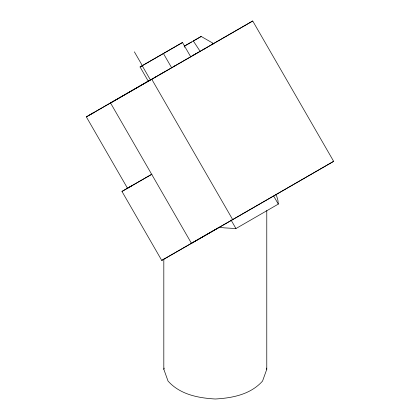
<?xml version="1.0" encoding="UTF-8"?>
<svg xmlns="http://www.w3.org/2000/svg" width="420" height="420" viewBox="0 0 420 420"><rect width="100%" height="100%" fill="white"/><g stroke="black" fill="none" stroke-linecap="round" stroke-linejoin="round"><path stroke-width="0.63" d="M266.779 210.536L266.779 369.28L262.542 381.082C250.514 394.506 232.512 398.024 215.297 399C198.077 398.024 180.08 394.506 168.047 381.082L163.816 369.28L163.816 259.077M163.816 369.28L164.236 368.099M89.812 114.88L93.34 112.828M140.065 66.953L142.217 65.735L150.449 80.01L148.297 81.228L140.065 66.953L182.485 42.515L190.712 56.784L86.347 116.881L127.496 188.239L151.946 174.174M142.217 65.735L182.485 42.515M184.28 46.195L191.567 41.99M201.185 36.456L193.342 40.987L200.146 51.335L213.596 43.565L201.185 36.456L184.165 46.268M86.347 116.881L148.533 80.981M150.25 80.078L110.549 103L191.473 243.338L333.653 161.338L252.73 21L212.069 44.389M152.166 78.976L153.342 78.314M154.991 77.343L156.14 76.697M160.067 74.429L161.207 73.752M162.902 72.776L164.031 72.119M192.791 55.519L193.988 54.826M195.683 53.849L196.812 53.198M252.73 21L151.772 79.286L232.696 219.623L333.653 161.338M232.696 219.623L161.742 260.416L121.968 191.436L132.158 185.551M161.742 260.416L218.169 227.923M219.324 227.183A73.253 42.289 0 0 0 224.369 227.866L235.951 228.548L278.308 204.094L277.919 200.366L276.864 196.675A73.92 42.677 0 0 0 275.94 194.497M203.763 49.219L204.871 48.578M174.048 66.365L175.166 65.72M190.523 56.879L200.146 51.335M121.968 191.436L151.825 174.263M212.079 44.426L213.596 43.565M273.73 196.151L278.308 204.094M163.427 53.519L171.654 67.788M134.374 51.833L142.564 66.04M231.042 220.038L235.951 228.548M266.353 368.099L266.779 369.28M184.606 46.016L184.658 47.287"/></g></svg>
